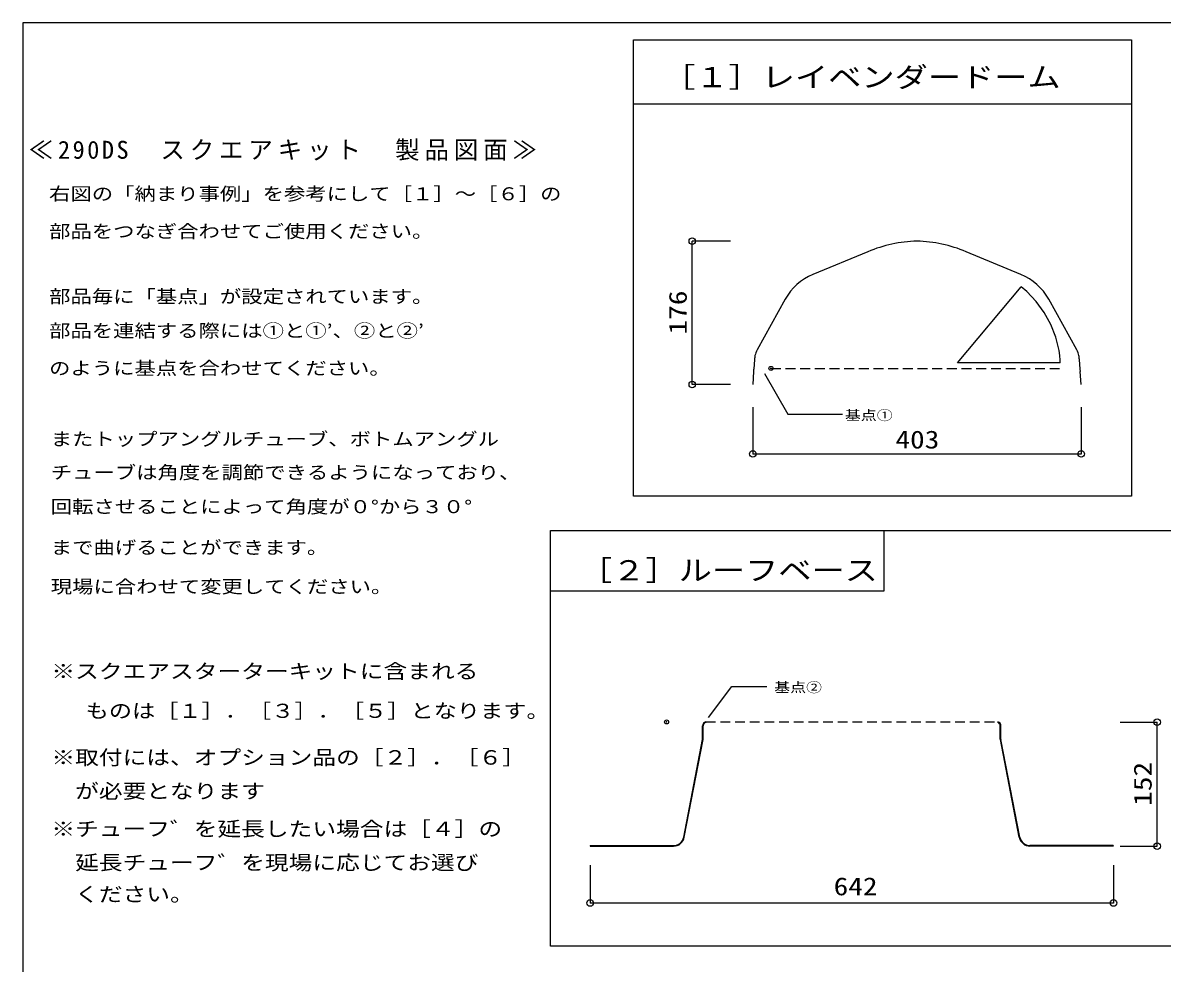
# Model space of a CAD drawing. Units: millimetres at full size, sheet at 1:10. Extents: x -2000 to 2000, y -1400 to 1400.
# Drawn here: x -2000 to -602, y 246 to 1400 of the extents above; entities that cross this region are included whole.
import ezdxf
from ezdxf.enums import TextEntityAlignment as Align

# ---------------------------------------------------------------- set-up
doc = ezdxf.new("R2010")
doc.units = ezdxf.units.MM
doc.header["$LTSCALE"] = 10
doc.header["$PDMODE"] = 32
doc.header["$PDSIZE"] = 5
doc.linetypes.add('DASHED1', pattern=[1.8, 1.2, -0.6])
for name, color, linetype in [('0-3_ドーム', 7, 'Continuous'), ('8-0', 7, 'Continuous'), ('F-F', 7, 'Continuous')]:
    doc.layers.add(name, color=color, linetype=linetype)
doc.styles.add('ＭＳ ゴシック', font='')
doc.styles.get('ＭＳ ゴシック').set_extended_font_data('MS Gothic')

msp = doc.modelspace()

# ---------------------------------------------------------------- linework, layer by layer
at = {"layer": '0-3_ドーム'}
for p, q in [((-1250.75, 1379.1), (-639.75, 1379.1)), ((-1250.75, 1379.1), (-639.75, 1379.1)), ((-1250.75, 819.1), (-1250.75, 1379.1)), ((-639.75, 1379.1), (-639.75, 819.1)), ((-639.75, 1300.1), (-1250.75, 1300.1)), ((-1131.77, 1131.99), (-1178.91, 1131.99)), ((-1178.73, 956.08), (-1178.73, 1131.99)), ((-853.36, 982.74), (-775.43, 1076.03)), ((-768.28, 1070.19), (-775.43, 1076.03)), ((-756.77, 1058.03), (-768.28, 1070.19)), ((-746.91, 1044.5), (-756.77, 1058.03)), ((-738.87, 1029.82), (-746.91, 1044.5)), ((-732.77, 1014.22), (-738.87, 1029.82)), ((-728.72, 997.98), (-732.77, 1014.22)), ((-728.03, 991.9), (-728.72, 997.98)), ((-727.36, 982.74), (-853.36, 982.74)), ((-727.53, 985.8), (-728.03, 991.9)), ((-727.36, 982.74), (-727.53, 985.8)), ((-1131.77, 956.08), (-1178.91, 956.08)), ((-1104.55, 928.17), (-1104.55, 870.76)), ((-701.51, 928.17), (-701.51, 870.76)), ((-1104.55, 870.94), (-701.51, 870.94)), ((-639.75, 819.1), (-1250.75, 819.1)), ((-653.72, 541.7), (-608.34, 541.7)), ((-608.52, 389.7), (-608.52, 541.7)), ((-1304.06, 390.41), (-1304.06, 389.7)), ((-662.23, 390.41), (-662.23, 389.7)), ((-653.72, 389.7), (-608.34, 389.7)), ((-1304.06, 366.42), (-1304.06, 319.73)), ((-662.06, 366.42), (-662.06, 319.73)), ((-1304.06, 319.91), (-662.06, 319.91))]:
    msp.add_line(p, q, dxfattribs=at)
at = {"layer": '0-3_ドーム', "linetype": 'DASHED1'}
for p, q in [((-1082.28, 975.92), (-724.04, 975.92)), ((-1162.19, 542.1), (-803.94, 542.1))]:
    msp.add_line(p, q, dxfattribs=at)
at = {"layer": '0-3_ドーム'}
for points in [[(-1090.26, 969.45), (-1061.5, 919.62), (-994.52, 919.62)], [(-1158.94, 547.7), (-1130.18, 585.7), (-1087.2, 585.7)]]:
    msp.add_lwpolyline(points, dxfattribs=at)
for points in [[(-1352.69, 777.1), (200.31, 777.1), (200.31, 267.1), (-1352.69, 267.1)], [(-1352.69, 777.1), (-943.69, 777.1), (-943.69, 702.71), (-1352.69, 702.71)]]:
    msp.add_lwpolyline(points, close=True, dxfattribs=at)
for centre in [(-1178.73, 1131.99), (-1178.73, 956.08), (-1104.55, 870.94), (-701.51, 870.94), (-608.52, 541.7), (-608.52, 389.7), (-1304.06, 319.91), (-662.06, 319.91)]:
    msp.add_circle(centre, 4, dxfattribs=at)
for p in [(-1082.28, 975.92), (-1210.25, 542.1)]:
    msp.add_point(p, dxfattribs=at)
at = {"layer": '8-0'}
msp.add_lwpolyline([(-2000, -1400), (2000, -1400), (2000, 1400), (-2000, 1400)], close=True, dxfattribs=at)
at = {"layer": 'F-F'}
for p, q in [((-963.41, 1119.1), (-1030.7, 1091.23)), ((-775.59, 1091.23), (-842.87, 1119.1)), ((-1064.75, 1060.84), (-1099.23, 998.62)), ((-707.05, 998.62), (-741.54, 1060.84)), ((-1102.39, 986.91), (-1103.24, 974.79)), ((-703.04, 974.79), (-703.89, 986.91)), ((-1103.43, 972.08), (-1104.55, 956.08)), ((-1103.54, 974.79), (-1103.73, 972.08)), ((-1103.73, 972.08), (-1103.43, 972.08)), ((-1103.24, 974.79), (-1103.54, 974.79)), ((-702.85, 972.08), (-702.55, 972.08)), ((-701.73, 956.08), (-702.85, 972.08)), ((-702.55, 972.08), (-702.74, 974.79)), ((-1166, 529.58), (-1166, 537.45)), ((-1165.29, 520.77), (-1165.29, 537.45)), ((-1162.19, 542.1), (-1162.19, 541.37)), ((-803.94, 542.1), (-803.94, 541.37)), ((-800.84, 520.77), (-800.84, 537.45)), ((-800.13, 529.58), (-800.13, 537.45)), ((-1189.19, 400.7), (-1166.03, 520.48)), ((-1188.49, 400.57), (-1165.33, 520.34)), ((-1166, 520.77), (-1166, 529.87)), ((-777.63, 400.57), (-800.8, 520.34)), ((-800.13, 520.77), (-800.13, 529.87)), ((-776.94, 400.7), (-800.1, 520.48)), ((-1304.06, 390.41), (-1201.66, 390.41)), ((-1304.06, 389.7), (-1201.66, 389.7)), ((-662.23, 390.41), (-764.47, 390.41)), ((-662.23, 389.7), (-764.47, 389.7))]:
    msp.add_line(p, q, dxfattribs=at)
for centre, radius, start, end in [((-899.52, 967.77), 164.26, 91.26323, 112.88809), ((-906.76, 967.77), 164.26, 67.11191, 88.73677), ((-1004.21, 1027.28), 69.22, 112.5, 151), ((-802.07, 1027.28), 69.22, 29, 67.5), ((-1074.77, 985.74), 27.65, 152.22964, 167.80358), ((-731.51, 985.74), 27.65, 12.19642, 27.77036), ((-1074.77, 985.74), 27.65, 167.80358, 177.56224), ((-731.51, 985.74), 27.65, 2.43776, 12.19642), ((-1161.25, 537.45), 4.75, 101.4119, 180), ((-1161.25, 537.45), 4.04, 103.45634, 180), ((-804.88, 537.45), 4.75, 0, 78.5881), ((-804.88, 537.45), 4.04, 0, 76.54366), ((-1167.52, 520.77), 1.52, 349.05323, 0), ((-1167.52, 520.77), 2.23, 349.05323, 0), ((-798.61, 520.77), 2.23, 180, 190.94677), ((-798.61, 520.77), 1.52, 180, 190.94677), ((-1201.66, 403.11), 12.7, 270, 349.05323), ((-1201.66, 403.11), 13.41, 270, 349.05323), ((-764.47, 403.11), 13.41, 190.94677, 270), ((-764.47, 403.11), 12.7, 190.94677, 270)]:
    msp.add_arc(centre, radius, start, end, dxfattribs=at)

# ---------------------------------------------------------------- texts
at = {"layer": '0-3_ドーム', "style": 'ＭＳ ゴシック', "width": 1.2}
for s, height, p in [('［１］レイベンダードーム', 24.89, (-1215.75, 1313.41)), ('右図の「納まり事例」を参考にして［１］～［６］の', 16, (-1967.72, 1177.35)), ('部品をつなぎ合わせてご使用ください。', 16, (-1967.72, 1131.35)), ('部品毎に「基点」が設定されています。', 16, (-1967.72, 1051.35)), ('部品を連結する際には①と①’、②と②’', 16, (-1967.72, 1009.35)), ('のように基点を合わせてください。', 16, (-1967.72, 963.35)), ('基点①', 11.94, (-991.53, 908.86)), ('またトップアングルチューブ、ボトムアングル', 16, (-1965.71, 876.44)), ('403', 21.99, (-929.5, 871.03)), ('チューブは角度を調節できるようになっており、', 16, (-1965.71, 835.45)), ('回転させることによって角度が０°から３０°', 16, (-1965.71, 793.45)), ('まで曲げることができます。', 16, (-1965.71, 743.34)), ('［２］ルーフベース', 24.89, (-1317.69, 708.21)), ('現場に合わせて変更してください。', 16, (-1965.71, 695.34)), ('※スクエアスターターキットに含まれる', 17.78, (-1964.93, 590.04)), ('基点②', 11.94, (-1078.2, 574.93)), ('\u3000ものは［１］．［３］．［５］となります。', 17.39, (-1951.41, 541.82)), ('※取付には、オプション品の［２］．［６］', 17.78, (-1964.93, 484.31)), ('\u3000が必要となります', 17.78, (-1964.93, 442.96)), ('※チューフ゛を延長したい場合は［４］の', 17.78, (-1964.93, 396.61)), ('\u3000延長チューフ゛を現場に応じてお選び', 17.78, (-1964.93, 355.26)), ('642', 21.99, (-1005.32, 322.75)), ('\u3000ください。', 17.78, (-1964.93, 316.4))]:
    msp.add_text(s, height=height, dxfattribs=at).set_placement(p, align=Align.BOTTOM_LEFT)
for s, p in [('176', (-1178.82, 1017.57)), ('152', (-608.61, 439.23))]:
    msp.add_text(s, height=21.99, rotation=90, dxfattribs=at).set_placement(p, align=Align.BOTTOM_LEFT)
at = {"layer": '0-3_ドーム', "insert": (-1992.82, 1230.71), "char_height": 21.99, "attachment_point": 7, "style": 'ＭＳ ゴシック'}
msp.add_mtext('\\T1.2;≪290DS\u3000スクエアキット\u3000製品図面≫', dxfattribs=at)

doc.saveas('drawing.dxf')
